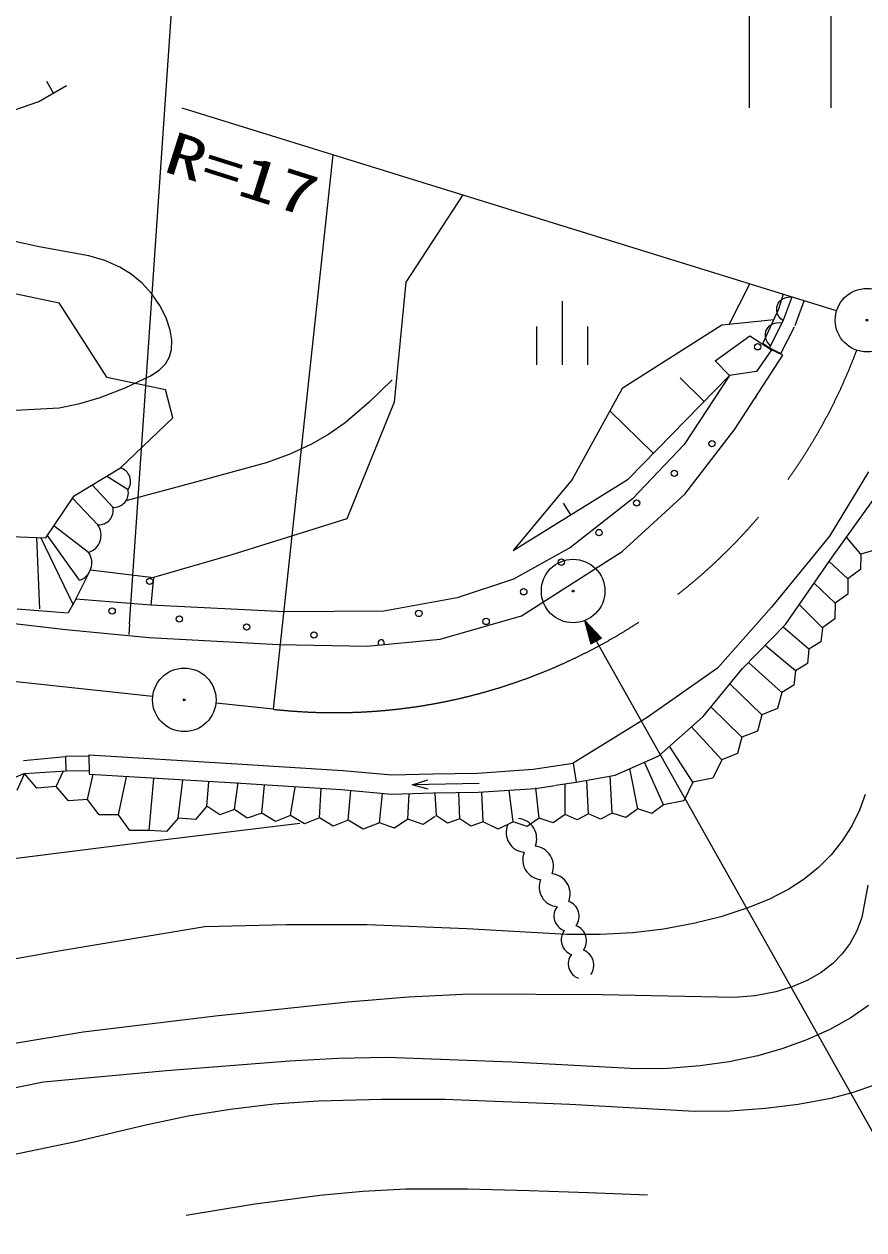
# Model space of a CAD drawing. Units: millimetres, scale not verified. Extents: x 40000 to 680000, y 20000 to 380000.
# Drawn here: x 497040 to 523336, y 255337 to 293097 of the extents above; entities that cross this region are included whole.
import ezdxf
from ezdxf.enums import TextEntityAlignment as Align

# ---------------------------------------------------------------- set-up
doc = ezdxf.new("R2010")
doc.units = ezdxf.units.MM
doc.header["$LTSCALE"] = 1000
doc.linetypes.add('CHAIN', pattern=[18.5, 12, -1.5, 3.5, -1.5])
for name, color, linetype, lineweight in [('M-BGD', 7, 'Continuous', 25), ('M-BGD-HTXT', 7, 'Continuous', 13), ('M-BMK', 2, 'CHAIN', 13)]:
    doc.layers.add(name, color=color, linetype=linetype, lineweight=lineweight)
doc.layers.add('M-BMK-SRVR', color=7, linetype='Continuous')
doc.layers.add('M-OTRS', color=7, linetype='Continuous')
doc.styles.add('ＭＳ ゴシック', font='')
doc.styles.get('ＭＳ ゴシック').set_extended_font_data('MS Gothic')

# ---------------------------------------------------------------- blocks, each defined once
blk = doc.blocks.new('BUHIN69')
at = {"color": 6, "linetype": 'Continuous', "lineweight": 25}
for radius in [995, 30]:
    blk.add_circle((0, 0), radius, dxfattribs=at)
blk = doc.blocks.new('BUHIN70')
at = {"color": 3, "linetype": 'Continuous', "lineweight": 25}
for radius in [995, 30]:
    blk.add_circle((0, 0), radius, dxfattribs=at)
blk = doc.blocks.new('BUHIN72')
at = {"color": 7, "linetype": 'Continuous', "lineweight": 25}
for p, q in [((-824, -61), (-613, 1120)), ((-175, -984), (175, 984)), ((752, -342), (962, 839))]:
    blk.add_line(p, q, dxfattribs=at)

msp = doc.modelspace()

# ---------------------------------------------------------------- linework, layer by layer
at = {"layer": 'M-BGD'}
for p, q in [((497500, 290674), (498368, 291177)), ((497958, 290939), (497750, 291297)), ((495435, 289956), (497500, 290674)), ((522478, 284123), (501991, 290467)), ((510779, 287746), (508989, 285018)), ((494397, 285166), (498140, 284366)), ((508989, 285018), (508632, 281257)), ((519116, 283694), (519766, 284963)), ((499625, 282037), (498140, 284366)), ((520804, 284641), (520658, 284174)), ((520807, 283803), (521087, 284554)), ((521182, 283663), (521469, 284435)), ((520658, 284174), (520172, 283108)), ((518891, 283670), (515771, 281681)), ((520528, 283835), (518891, 283670)), ((520383, 282961), (520807, 283803)), ((520740, 282781), (521164, 283622)), ((518682, 282555), (519765, 283336)), ((519765, 283336), (520448, 282898)), ((520448, 282898), (519974, 282214)), ((520172, 283108), (520383, 282961)), ((520383, 282961), (520740, 282781)), ((520799, 282726), (520448, 282898)), ((519131, 282092), (518682, 282555)), ((519299, 280409), (520799, 282726)), ((515955, 278842), (519131, 282092)), ((519131, 282092), (517704, 279937)), ((519974, 282214), (519131, 282092)), ((499625, 282037), (501469, 281656)), ((518337, 281279), (517580, 282019)), ((501696, 280770), (501469, 281656)), ((515771, 281681), (514197, 278839)), ((519956, 281418), (519927, 281378)), ((508632, 281257), (507149, 277609)), ((516749, 279655), (515386, 280986)), ((500059, 279205), (501696, 280770)), ((517729, 278375), (519299, 280409)), ((517704, 279937), (516091, 278226)), ((498606, 278322), (500059, 279205)), ((523480, 279080), (522258, 277061)), ((500293, 278512), (499617, 278937)), ((512356, 276616), (515955, 278842)), ((514197, 278839), (512356, 276616)), ((497720, 277010), (498606, 278322)), ((499820, 277966), (499169, 278664)), ((515769, 276584), (517729, 278375)), ((499347, 277420), (498558, 278250)), ((514155, 277729), (513930, 278093)), ((516091, 278226), (514149, 276706)), ((522339, 276405), (523613, 278180)), ((507149, 277609), (503547, 276482)), ((499060, 276552), (497971, 277381)), ((496624, 277049), (497720, 277010)), ((497533, 274785), (497437, 277020)), ((498585, 274898), (497566, 277015)), ((498774, 275684), (497770, 277084)), ((522258, 277061), (520442, 274836)), ((523239, 276498), (522792, 277035)), ((503547, 276482), (501088, 275765)), ((514149, 276706), (512368, 275720)), ((512616, 274566), (515769, 276584)), ((520886, 274293), (522339, 276405)), ((523239, 276498), (523231, 276013)), ((523861, 276677), (523239, 276498)), ((522838, 275729), (522247, 276272)), ((498657, 275086), (499123, 276008)), ((499123, 276008), (501088, 275765)), ((501088, 275765), (501008, 274896)), ((512368, 275720), (510596, 275131)), ((522838, 275729), (522830, 275245)), ((523231, 276013), (522838, 275729)), ((522437, 274961), (521780, 275592)), ((498657, 275086), (498415, 274665)), ((501008, 274896), (498657, 275086)), ((505197, 274690), (501008, 274896)), ((510596, 275131), (508303, 274715)), ((522036, 274193), (521315, 274916)), ((522437, 274961), (522429, 274477)), ((522830, 275245), (522437, 274961)), ((496825, 274781), (498415, 274665)), ((508303, 274715), (505197, 274690)), ((510067, 273832), (512616, 274566)), ((520442, 274836), (518752, 272927)), ((496377, 274371), (498345, 274136)), ((500337, 274302), (500318, 273980)), ((519540, 272917), (520886, 274293)), ((521613, 273518), (520805, 274210)), ((522036, 274193), (521993, 273750)), ((522429, 274477), (522036, 274193)), ((498345, 274136), (500954, 273889)), ((500954, 273889), (505010, 273672)), ((507781, 273612), (510067, 273832)), ((505010, 273672), (507781, 273612)), ((521190, 272844), (520249, 273641)), ((521613, 273518), (521570, 273075)), ((521993, 273750), (521613, 273518)), ((520767, 272169), (519721, 273102)), ((521570, 273075), (521190, 272844)), ((518752, 272927), (516550, 271380)), ((518299, 271415), (519540, 272917)), ((521190, 272844), (521147, 272400)), ((520141, 271467), (519142, 272436)), ((521147, 272400), (520767, 272169)), ((520767, 272169), (520630, 271661)), ((519516, 270764), (518546, 271714)), ((520630, 271661), (520141, 271467)), ((516550, 271380), (514237, 269955)), ((516917, 270182), (518299, 271415)), ((520141, 271467), (520004, 270959)), ((518890, 270062), (517940, 271095)), ((519516, 270764), (519379, 270257)), ((520004, 270959), (519516, 270764)), ((517977, 269355), (517252, 270480)), ((497020, 270039), (498337, 270163)), ((499080, 270173), (498337, 270163)), ((498337, 270163), (498344, 269714)), ((499079, 270209), (503531, 269944)), ((499088, 269608), (499079, 270209)), ((515548, 269581), (516917, 270182)), ((517063, 268647), (516470, 269986)), ((518890, 270062), (518611, 269480)), ((519379, 270257), (518890, 270062)), ((497050, 269625), (495376, 268926)), ((497050, 269625), (496810, 269100)), ((497050, 269625), (498344, 269714)), ((497443, 269174), (497050, 269625)), ((498039, 269218), (498273, 269709)), ((498344, 269714), (499086, 269724)), ((499027, 268812), (499207, 269610)), ((499088, 269608), (503493, 269345)), ((503531, 269944), (507022, 269721)), ((507022, 269721), (508557, 269586)), ((508557, 269586), (509843, 269621)), ((509843, 269621), (511238, 269640)), ((511238, 269640), (512983, 269760)), ((512983, 269760), (514237, 269955)), ((514237, 269955), (514329, 269362)), ((516256, 268519), (516009, 269783)), ((499991, 268330), (500242, 269529)), ((500956, 267848), (501099, 269474)), ((501859, 268229), (502013, 269417)), ((502763, 268609), (502823, 269365)), ((503493, 269345), (506970, 269123)), ((503623, 268497), (503743, 269345)), ((504483, 268385), (504570, 269261)), ((511288, 269317), (509187, 269275)), ((513050, 269163), (513658, 269258)), ((513684, 269262), (514329, 269362)), ((513984, 268346), (513978, 269294)), ((514329, 269362), (515548, 269581)), ((514717, 268369), (514662, 269422)), ((515449, 268392), (515388, 269552)), ((517977, 269355), (517697, 268772)), ((518611, 269480), (517977, 269355)), ((498039, 269218), (497443, 269174)), ((498431, 268768), (498039, 269218)), ((505386, 268312), (505532, 269201)), ((506288, 268240), (506345, 269159)), ((506970, 269123), (508539, 268986)), ((507190, 268167), (507268, 269101)), ((508166, 268085), (508261, 269004)), ((508539, 268986), (509851, 269022)), ((509059, 268197), (509100, 268995)), ((509851, 269022), (511262, 269040)), ((509952, 268308), (509914, 269014)), ((510683, 268211), (510655, 269019)), ((511262, 269040), (513050, 269163)), ((511413, 268115), (511372, 269042)), ((512353, 268116), (512232, 269100)), ((513169, 268231), (513066, 269176)), ((499027, 268812), (498431, 268768)), ((499389, 268330), (499027, 268812)), ((502763, 268609), (502407, 268193)), ((503165, 268338), (502763, 268609)), ((503623, 268497), (503165, 268338)), ((504025, 268226), (503623, 268497)), ((516256, 268519), (515885, 268254)), ((516692, 268381), (516256, 268519)), ((517063, 268647), (516692, 268381)), ((517697, 268772), (517063, 268647)), ((499991, 268330), (499389, 268330)), ((500353, 267848), (499991, 268330)), ((501859, 268229), (501503, 267812)), ((502407, 268193), (501859, 268229)), ((504483, 268385), (504025, 268226)), ((504916, 268123), (504483, 268385)), ((505386, 268312), (504916, 268123)), ((505818, 268050), (505386, 268312)), ((506288, 268240), (505818, 268050)), ((506721, 267978), (506288, 268240)), ((507190, 268167), (506721, 267978)), ((507658, 267882), (507190, 268167)), ((509059, 268197), (508640, 267918)), ((509533, 268029), (509059, 268197)), ((509911, 268281), (509533, 268029)), ((510293, 268077), (509952, 268308)), ((510683, 268211), (510293, 268077)), ((511024, 267980), (510683, 268211)), ((511413, 268115), (511024, 267980)), ((511883, 267881), (511413, 268115)), ((512353, 268116), (511883, 267881)), ((512789, 267970), (512353, 268116)), ((513169, 268231), (512789, 267970)), ((513605, 268085), (513169, 268231)), ((513984, 268346), (513605, 268085)), ((514356, 268174), (513984, 268346)), ((514717, 268369), (514356, 268174)), ((515089, 268197), (514717, 268369)), ((515449, 268392), (515089, 268197)), ((515885, 268254), (515449, 268392)), ((500956, 267848), (500353, 267848)), ((501503, 267812), (500956, 267848)), ((508166, 268085), (507658, 267882)), ((508640, 267918), (508166, 268085))]:
    msp.add_line(p, q, dxfattribs=at)
for points in [[(495601, 280947), (498140, 281079), (498788, 281211), (499424, 281401), (500205, 281705), (500999, 282079), (501268, 282260), (501481, 282472), (501597, 282675), (501660, 282904), (501670, 283202), (501618, 283517), (501488, 283901), (501290, 284287), (501030, 284664), (500733, 284988), (500395, 285266), (500034, 285486), (499568, 285690), (499069, 285841), (497511, 286118), (495975, 286453)], [(520807, 283803), (520732, 283865), (520676, 283938), (520620, 284039), (520606, 284139), (520612, 284237), (520656, 284353), (520715, 284431), (520790, 284497), (520900, 284539), (520990, 284557), (521087, 284553)], [(520415, 283025), (520347, 283095), (520299, 283173), (520255, 283280), (520251, 283381), (520269, 283477), (520325, 283588), (520392, 283659), (520474, 283716), (520588, 283746), (520679, 283754), (520775, 283739)], [(508561, 281955), (507846, 281260), (507091, 280610), (506584, 280251), (506037, 279938), (505341, 279622), (504616, 279358), (502407, 278751), (500229, 278168)], [(509690, 269141), (509187, 269275), (509684, 269428)], [(523380, 268974), (523203, 268484), (522961, 267994), (522660, 267523), (522311, 267085), (521911, 266682), (521468, 266324), (520982, 266009), (520357, 265687), (519704, 265418), (518857, 265143), (518000, 264929), (517059, 264757), (516099, 264644), (515074, 264584), (514037, 264585), (510907, 264768), (507777, 264891), (505241, 264892), (502701, 264832), (498124, 264070), (493560, 263249)], [(474690, 265403), (475712, 264959), (476751, 264573), (477452, 264378), (478179, 264239), (478957, 264155), (479751, 264130), (480534, 264163), (481321, 264257), (482038, 264401), (482739, 264603), (484471, 265281), (486215, 265900), (487096, 266108), (488001, 266260), (489409, 266408), (490830, 266496), (493444, 266662), (496045, 266888), (500864, 267486), (505678, 268075)], [(523461, 266135), (523270, 265117), (523117, 264706), (522910, 264319), (522661, 263982), (522364, 263682), (521995, 263399), (521581, 263158), (521092, 262948), (520577, 262792), (519935, 262671), (519288, 262612), (515128, 262697), (510988, 262722), (509081, 262628), (507178, 262473), (503033, 262029), (498890, 261524), (496691, 261165), (494501, 260747), (490317, 259836), (486142, 258865), (485034, 258604), (483916, 258340)], [(523478, 262360), (522923, 261982), (522265, 261615), (521572, 261297), (520801, 261013), (520013, 260787), (519119, 260601), (518206, 260473), (517211, 260395), (516211, 260377), (512310, 260585), (508400, 260732), (506872, 260704), (505349, 260616), (501494, 260317), (497647, 259959), (496306, 259694), (494974, 259370), (492014, 258551), (489071, 257704)], [(523657, 259871), (522996, 259636), (522304, 259454), (521279, 259266), (520252, 259138), (519149, 259059), (518036, 259041), (514124, 259259), (510212, 259416), (508232, 259421), (506249, 259365), (504872, 259269), (503492, 259112), (502172, 258894), (500854, 258615), (498608, 258086), (496347, 257615), (494752, 257333), (493143, 257067)], [(502115, 255795), (504207, 256142), (506305, 256429), (507645, 256554), (508990, 256618), (510919, 256625), (512860, 256572), (514706, 256504), (516559, 256431)]]:
    msp.add_lwpolyline(points, dxfattribs=at)
for centre in [(520008, 282992), (518578, 279958), (517400, 279030), (516221, 278102), (515042, 277174), (513864, 276247), (500974, 275646), (512685, 275319), (499795, 274719), (501902, 274468), (509400, 274642), (504008, 274217), (511506, 274391), (506115, 273966)]:
    msp.add_circle(centre, 99.5, dxfattribs=at)
for centre, radius, start, end in [((499916, 278771), 457, 325.5474, 71.8076), ((499852, 278416), 452, 265.9727, 12.2334), ((499378, 277870), 452, 265.9727, 12.2334), ((498878, 277093), 571, 288.6064, 34.8672), ((498592, 276225), 571, 288.6064, 34.8672), ((508221, 273715), 99.5, 328.6394, 222.3425), ((512455, 267586), 637, 338.5908, 83.7549), ((512758, 267780), 622, 158.0425, 264.3027), ((512978, 266721), 637, 338.5908, 83.7549), ((513273, 266929), 622, 158.0425, 264.3027), ((513789, 266077), 622, 158.0425, 264.3027), ((513502, 265854), 637, 338.5908, 83.7549), ((514119, 265168), 488, 143.5542, 249.814), ((513923, 265154), 499, 323.5542, 69.8144), ((514344, 264421), 488, 143.5542, 249.814), ((514152, 264390), 499, 323.5542, 69.8144), ((514568, 263673), 488, 143.5542, 249.814), ((514381, 263626), 499, 323.5542, 69.8144)]:
    msp.add_arc(centre, radius, start, end, dxfattribs=at)
at = {"layer": 'M-BGD-HTXT'}
for p, q in [((519752, 290480), (519752, 308521)), ((522297, 308521), (522297, 290480)), ((500337, 274302), (502662, 308074)), ((504847, 271640), (506722, 289002)), ((514584, 274434), (525326, 255337))]:
    msp.add_line(p, q, dxfattribs=at)
for points in [[(514584, 274434), (514788, 273688), (515115, 273872)], [(514659, 274300), (515043, 273886), (514814, 273757)], [(514696, 274235), (515005, 273896), (514825, 273795)], [(514734, 274168), (514966, 273907), (514836, 273834)], [(514770, 274102), (514928, 273918), (514846, 273872)]]:
    msp.add_lwpolyline(points, close=True, dxfattribs=at)
for points in [[(514621, 274367), (515081, 273875), (514803, 273719), (514622, 274365)], [(514873, 273919), (514808, 274035), (514890, 273928), (514857, 273910), (514808, 274035)]]:
    msp.add_lwpolyline(points, dxfattribs=at)
at = {"layer": 'M-BMK'}
for p, q in [((501062, 272042), (435531, 278998)), ((504847, 271640), (503051, 271831))]:
    msp.add_line(p, q, dxfattribs=at)
msp.add_arc((506755, 288998), 17462, 263.7278, 339.4935, dxfattribs=at)

# ---------------------------------------------------------------- block references
at = {"layer": 'M-BGD', "rotation": 190.10446}
msp.add_blockref('BUHIN72', (513885, 283426), dxfattribs=at)
at = {"layer": 'M-BMK-SRVR', "rotation": 190.10446}
for p in [(514231, 275344), (502056, 271937)]:
    msp.add_blockref('BUHIN70', p, dxfattribs=at)
at = {"layer": 'M-OTRS', "rotation": 190.10446}
msp.add_blockref('BUHIN69', (523433, 283827), dxfattribs=at)

# ---------------------------------------------------------------- texts
at = {"layer": 'M-BGD-HTXT', "style": 'ＭＳ ゴシック', "width": 1.35}
msp.add_text('R=17', height=1320, rotation=342.4, dxfattribs=at).set_placement((501228, 288122), align=Align.BOTTOM_LEFT)

doc.saveas('drawing.dxf')
